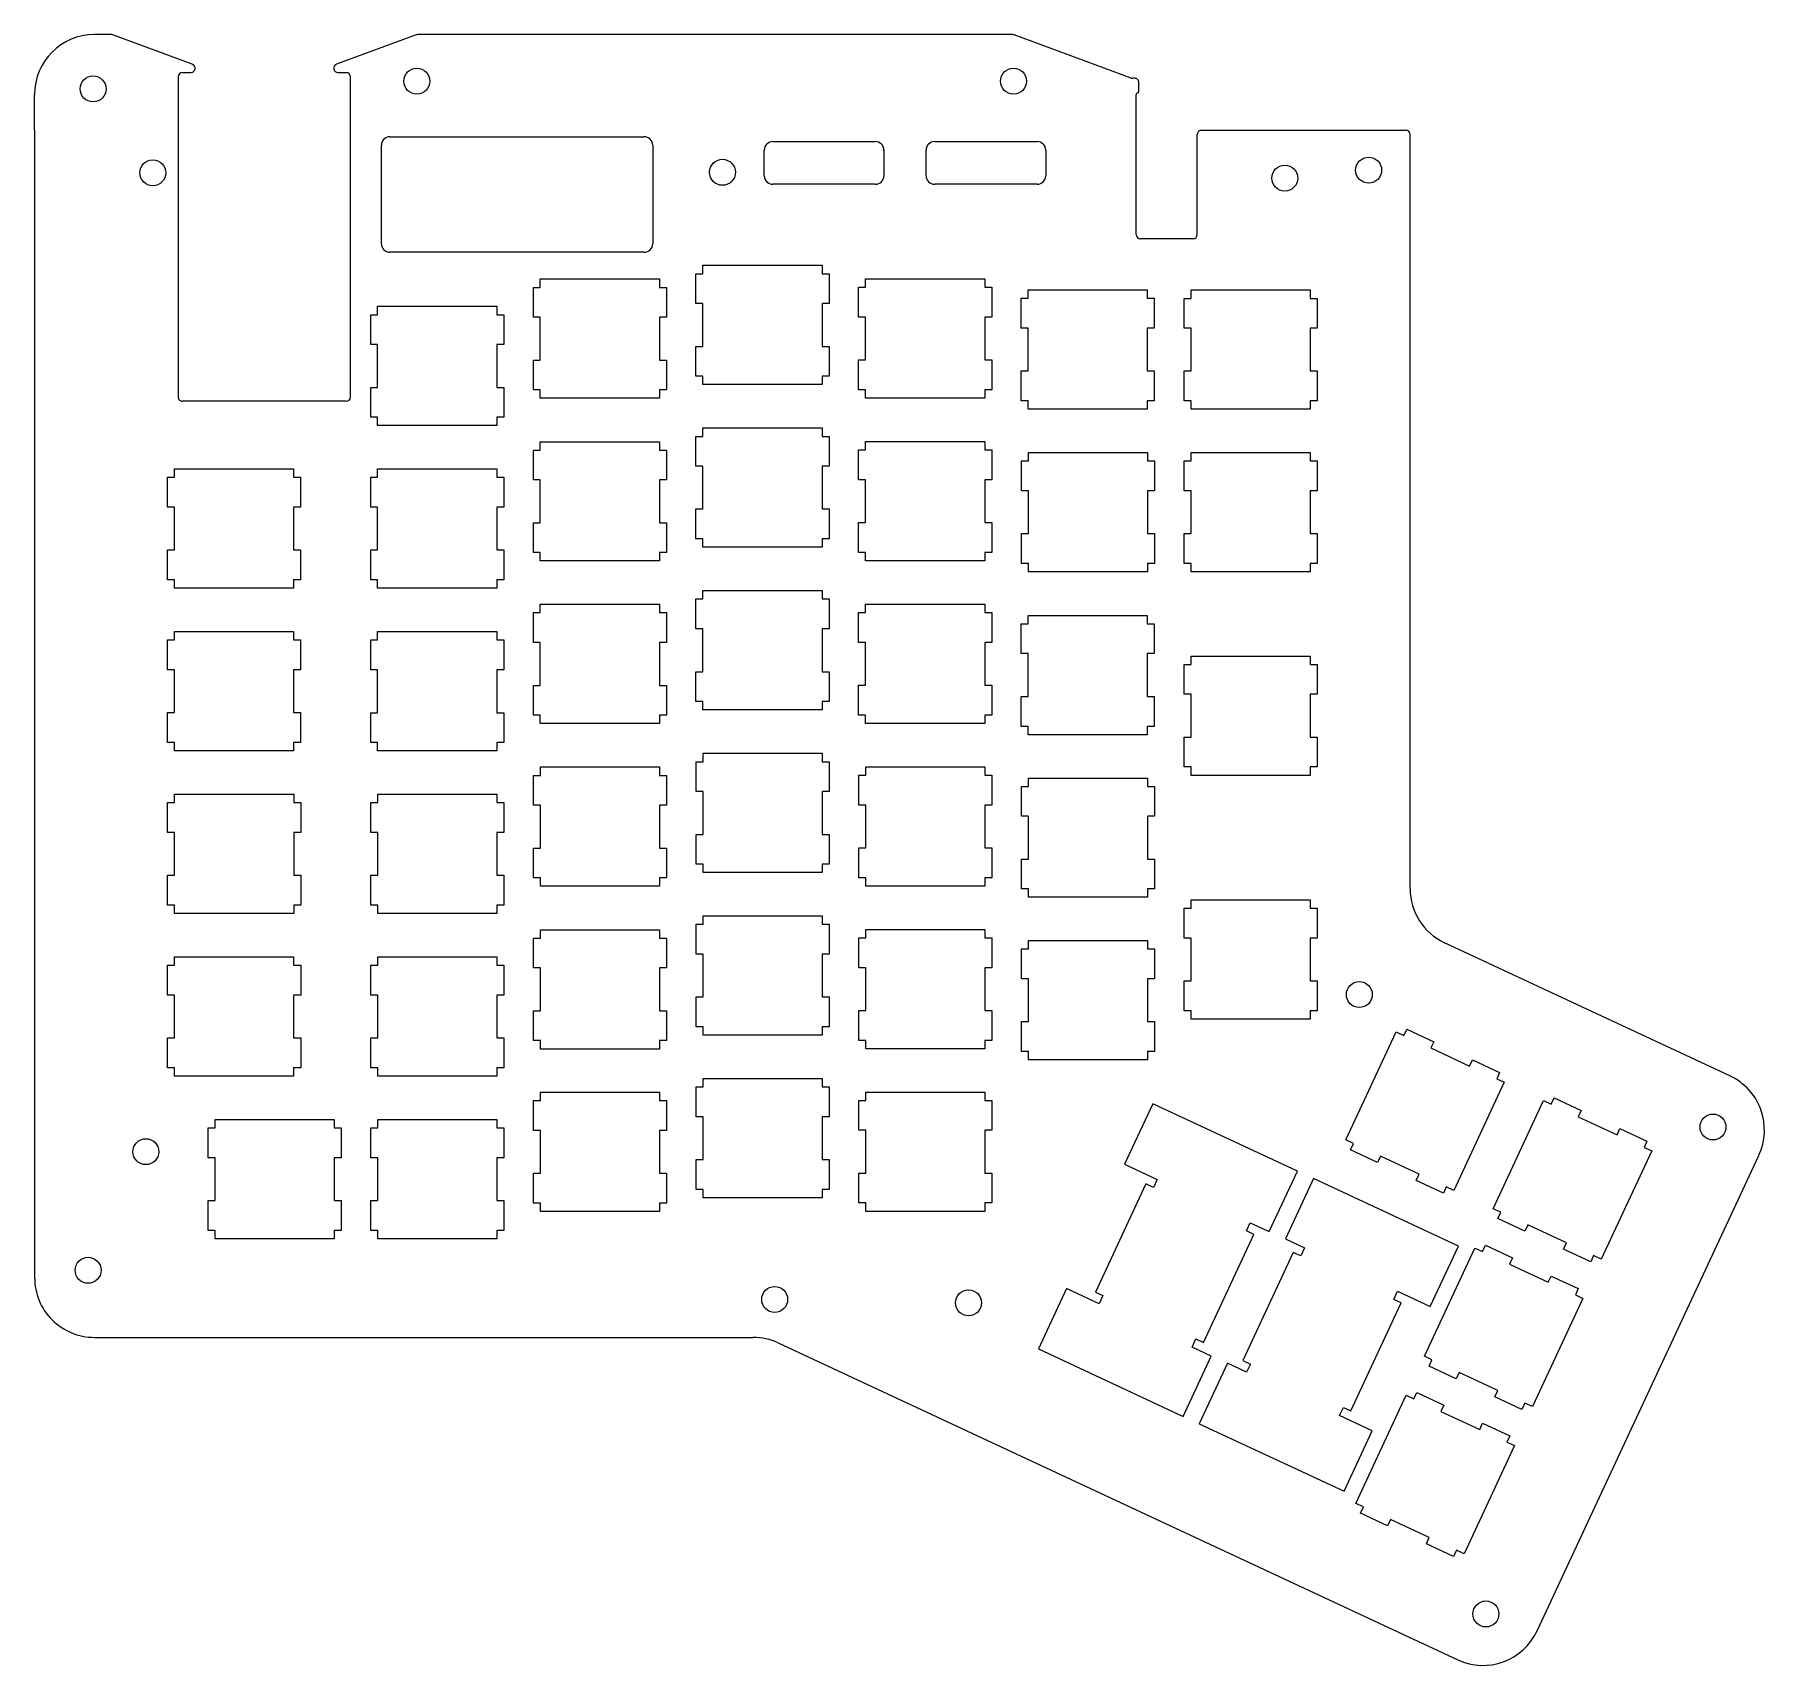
# Model space of a CAD drawing. Header units: millimetres. Extents: x 0 to 203, y 0 to 191.
import ezdxf

# ---------------------------------------------------------------- set-up
doc = ezdxf.new("R2010")
doc.units = ezdxf.units.MM
doc.layers.add('Cut', color=7, linetype='Continuous', lineweight=0, true_color=0xde3535)

msp = doc.modelspace()

# ---------------------------------------------------------------- linework, layer by layer
at = {"layer": 'Cut', "lineweight": 0}
for p, q in [((9.06, 190.94), (7, 190.94)), ((18.47, 187.48), (9.06, 190.94)), ((44.68, 190.91), (35.35, 187.48)), ((114.55, 190.94), (44.85, 190.94)), ((128.43, 185.86), (114.72, 190.91)), ((17.32, 186.51), (18.3, 186.51)), ((35.52, 186.51), (36.5, 186.51)), ((128.82, 185.83), (128.61, 185.83)), ((129.32, 184.23), (129.32, 185.33)), ((129.22, 184.13), (129.22, 184.13)), ((0, 179.74), (0, 45.41)), ((41.61, 178.98), (71.39, 178.98)), ((86.46, 178.42), (98.46, 178.42)), ((105.41, 178.42), (117.41, 178.42)), ((129.02, 167.52), (129.02, 179.92)), ((161.09, 90.95), (161.09, 179.24)), ((40.61, 166.46), (40.61, 177.98)), ((72.39, 177.98), (72.39, 166.46)), ((85.46, 174.42), (85.46, 177.42)), ((99.46, 177.42), (99.46, 174.42)), ((104.41, 174.42), (104.41, 177.42)), ((118.41, 177.42), (118.41, 174.42)), ((98.46, 173.42), (86.46, 173.42)), ((117.41, 173.42), (105.41, 173.42)), ((135.67, 167.02), (129.52, 167.02)), ((71.39, 165.46), (41.61, 165.46)), ((36.5, 148.01), (17.32, 148.01)), ((198.54, 69.03), (165.13, 84.6)), ((130.94, 65.76), (127.64, 58.69)), ((147.89, 57.86), (130.94, 65.76)), ((175.96, 4.04), (201.92, 59.72)), ((127.64, 58.69), (131.47, 56.91)), ((131.47, 56.91), (131.03, 55.96)), ((144.59, 50.79), (147.89, 57.86)), ((149.79, 57.01), (146.49, 49.94)), ((166.74, 49.1), (149.79, 57.01)), ((130.14, 56.38), (124.24, 43.71)), ((131.03, 55.96), (130.14, 56.38)), ((141.91, 50.88), (142.35, 51.83)), ((142.79, 50.47), (141.91, 50.88)), ((142.35, 51.83), (144.59, 50.79)), ((136.89, 37.81), (142.79, 50.47)), ((146.49, 49.94), (148.74, 48.89)), ((148.74, 48.89), (148.29, 47.94)), ((163.44, 42.04), (166.74, 49.1)), ((147.4, 48.35), (141.5, 35.69)), ((148.29, 47.94), (147.4, 48.35)), ((120.85, 44.12), (117.56, 37.05)), ((124.67, 42.34), (120.85, 44.12)), ((124.24, 43.71), (125.12, 43.3)), ((125.12, 43.3), (124.67, 42.34)), ((159.18, 42.86), (159.62, 43.82)), ((160.06, 42.45), (159.18, 42.86)), ((159.62, 43.82), (163.44, 42.04)), ((154.16, 29.79), (160.06, 42.45)), ((7, 38.41), (84.13, 38.41)), ((87.09, 37.75), (166.66, 0.66)), ((117.56, 37.05), (134.5, 29.15)), ((135.56, 37.26), (136.01, 38.22)), ((137.8, 36.22), (135.56, 37.26)), ((136.01, 38.22), (136.89, 37.81)), ((134.5, 29.15), (137.8, 36.22)), ((139.7, 35.37), (136.4, 28.3)), ((141.94, 34.32), (139.7, 35.37)), ((141.5, 35.69), (142.39, 35.28)), ((142.39, 35.28), (141.94, 34.32)), ((152.83, 29.25), (153.27, 30.2)), ((156.65, 27.47), (152.83, 29.25)), ((153.27, 30.2), (154.16, 29.79)), ((136.4, 28.3), (153.35, 20.4)), ((153.35, 20.4), (156.65, 27.47))]:
    msp.add_line(p, q, dxfattribs=at)
at = {"layer": 'Cut'}
for p, q in [((16.82, 186.01), (16.82, 183.94)), ((37, 183.94), (37, 186.01)), ((0, 179.74), (0, 183.94)), ((16.82, 183.94), (16.82, 179.74)), ((37, 179.74), (37, 183.94)), ((129.02, 179.92), (129.02, 183.93)), ((16.82, 179.74), (16.82, 148.51)), ((37, 148.51), (37, 179.74)), ((136.17, 167.52), (136.17, 179.24)), ((136.67, 179.74), (160.59, 179.74)), ((59.22, 161.35), (59.22, 162.33)), ((59.22, 162.33), (73.19, 162.33)), ((73.19, 162.33), (73.19, 161.35)), ((77.45, 159.45), (77.45, 162.95)), ((77.45, 162.95), (78.26, 162.95)), ((78.26, 162.95), (78.26, 163.93)), ((78.26, 163.93), (92.23, 163.93)), ((92.23, 163.93), (92.23, 162.95)), ((92.23, 162.95), (93.05, 162.95)), ((93.05, 162.95), (93.05, 159.45)), ((97.3, 161.37), (97.3, 162.35)), ((97.3, 162.35), (111.27, 162.35)), ((111.27, 162.35), (111.27, 161.37)), ((58.41, 157.85), (58.41, 161.35)), ((58.41, 161.35), (59.22, 161.35)), ((73.19, 161.35), (74.01, 161.35)), ((74.01, 161.35), (74.01, 157.85)), ((96.49, 157.87), (96.49, 161.37)), ((96.49, 161.37), (97.3, 161.37)), ((111.27, 161.37), (112.09, 161.37)), ((112.09, 161.37), (112.09, 157.87)), ((115.53, 156.57), (115.53, 160.07)), ((115.53, 160.07), (116.34, 160.07)), ((116.34, 160.07), (116.34, 161.05)), ((116.34, 161.05), (130.31, 161.05)), ((130.31, 161.05), (130.31, 160.07)), ((130.31, 160.07), (131.13, 160.07)), ((131.13, 160.07), (131.13, 156.57)), ((134.62, 156.56), (134.62, 160.06)), ((134.62, 160.06), (135.43, 160.06)), ((135.43, 160.06), (135.43, 161.04)), ((135.43, 161.04), (149.4, 161.04)), ((149.4, 161.04), (149.4, 160.06)), ((149.4, 160.06), (150.22, 160.06)), ((150.22, 160.06), (150.22, 156.56)), ((39.36, 154.65), (39.36, 158.15)), ((39.36, 158.15), (40.17, 158.15)), ((40.17, 158.15), (40.17, 159.13)), ((40.17, 159.13), (54.14, 159.13)), ((54.14, 159.13), (54.14, 158.15)), ((54.14, 158.15), (54.96, 158.15)), ((54.96, 158.15), (54.96, 154.65)), ((78.26, 159.45), (77.45, 159.45)), ((78.26, 154.44), (78.26, 159.45)), ((93.05, 159.45), (92.23, 159.45)), ((92.23, 159.45), (92.23, 154.44)), ((59.22, 157.85), (58.41, 157.85)), ((59.22, 152.84), (59.22, 157.85)), ((74.01, 157.85), (73.19, 157.85)), ((73.19, 157.85), (73.19, 152.84)), ((97.3, 157.87), (96.49, 157.87)), ((97.3, 152.86), (97.3, 157.87)), ((112.09, 157.87), (111.27, 157.87)), ((111.27, 157.87), (111.27, 152.86)), ((116.34, 156.57), (115.53, 156.57)), ((116.34, 151.56), (116.34, 156.57)), ((131.13, 156.57), (130.31, 156.57)), ((130.31, 156.57), (130.31, 151.56)), ((135.43, 156.56), (134.62, 156.56)), ((135.43, 151.56), (135.43, 156.56)), ((150.22, 156.56), (149.4, 156.56)), ((149.4, 156.56), (149.4, 151.56)), ((40.17, 154.65), (39.36, 154.65)), ((40.17, 149.64), (40.17, 154.65)), ((54.96, 154.65), (54.14, 154.65)), ((54.14, 154.65), (54.14, 149.64)), ((77.45, 150.94), (77.45, 154.44)), ((77.45, 154.44), (78.26, 154.44)), ((92.23, 154.44), (93.05, 154.44)), ((93.05, 154.44), (93.05, 150.94)), ((58.41, 149.34), (58.41, 152.84)), ((58.41, 152.84), (59.22, 152.84)), ((73.19, 152.84), (74.01, 152.84)), ((74.01, 152.84), (74.01, 149.34)), ((96.49, 149.36), (96.49, 152.86)), ((96.49, 152.86), (97.3, 152.86)), ((111.27, 152.86), (112.09, 152.86)), ((112.09, 152.86), (112.09, 149.36)), ((78.26, 150.94), (77.45, 150.94)), ((78.26, 149.96), (78.26, 150.94)), ((92.23, 149.96), (78.26, 149.96)), ((93.05, 150.94), (92.23, 150.94)), ((92.23, 150.94), (92.23, 149.96)), ((115.53, 148.06), (115.53, 151.56)), ((115.53, 151.56), (116.34, 151.56)), ((130.31, 151.56), (131.13, 151.56)), ((131.13, 151.56), (131.13, 148.06)), ((134.62, 148.05), (134.62, 151.56)), ((134.62, 151.56), (135.43, 151.56)), ((149.4, 151.56), (150.22, 151.56)), ((150.22, 151.56), (150.22, 148.05)), ((39.36, 146.14), (39.36, 149.64)), ((39.36, 149.64), (40.17, 149.64)), ((54.14, 149.64), (54.96, 149.64)), ((54.96, 149.64), (54.96, 146.14)), ((59.22, 149.34), (58.41, 149.34)), ((59.22, 148.36), (59.22, 149.34)), ((73.19, 148.36), (59.22, 148.36)), ((74.01, 149.34), (73.19, 149.34)), ((73.19, 149.34), (73.19, 148.36)), ((97.3, 149.36), (96.49, 149.36)), ((97.3, 148.38), (97.3, 149.36)), ((111.27, 148.38), (97.3, 148.38)), ((112.09, 149.36), (111.27, 149.36)), ((111.27, 149.36), (111.27, 148.38)), ((116.34, 148.06), (115.53, 148.06)), ((116.34, 147.08), (116.34, 148.06)), ((131.13, 148.06), (130.31, 148.06)), ((130.31, 148.06), (130.31, 147.08)), ((135.43, 148.05), (134.62, 148.05)), ((135.43, 147.07), (135.43, 148.05)), ((150.22, 148.05), (149.4, 148.05)), ((149.4, 148.05), (149.4, 147.07)), ((40.17, 146.14), (39.36, 146.14)), ((40.17, 145.16), (40.17, 146.14)), ((54.96, 146.14), (54.14, 146.14)), ((54.14, 146.14), (54.14, 145.16)), ((130.31, 147.08), (116.34, 147.08)), ((149.4, 147.07), (135.43, 147.07)), ((54.14, 145.16), (40.17, 145.16)), ((77.45, 140.4), (77.45, 143.9)), ((77.45, 143.9), (78.27, 143.9)), ((78.27, 143.9), (78.27, 144.89)), ((78.27, 144.89), (92.24, 144.89)), ((92.24, 144.89), (92.24, 143.9)), ((92.24, 143.9), (93.05, 143.9)), ((93.05, 143.9), (93.05, 140.4)), ((58.41, 138.8), (58.41, 142.3)), ((58.41, 142.3), (59.22, 142.3)), ((59.22, 142.3), (59.22, 143.28)), ((59.22, 143.28), (73.19, 143.28)), ((73.19, 143.28), (73.19, 142.3)), ((73.19, 142.3), (74, 142.3)), ((74, 142.3), (74, 138.8)), ((96.5, 138.81), (96.5, 142.31)), ((96.5, 142.31), (97.31, 142.31)), ((97.31, 142.31), (97.31, 143.29)), ((97.31, 143.29), (111.28, 143.29)), ((111.28, 143.29), (111.28, 142.31)), ((111.28, 142.31), (112.09, 142.31)), ((112.09, 142.31), (112.09, 138.81)), ((116.38, 141.02), (116.38, 142)), ((116.38, 142), (130.35, 142)), ((130.35, 142), (130.35, 141.02)), ((135.43, 141.02), (135.43, 142)), ((135.43, 142), (149.4, 142)), ((149.4, 142), (149.4, 141.02)), ((16.37, 139.11), (16.37, 140.09)), ((16.37, 140.09), (30.34, 140.09)), ((30.34, 140.09), (30.34, 139.11)), ((40.17, 139.11), (40.17, 140.09)), ((40.17, 140.09), (54.14, 140.09)), ((54.14, 140.09), (54.14, 139.11)), ((78.27, 140.4), (77.45, 140.4)), ((78.27, 135.4), (78.27, 140.4)), ((93.05, 140.4), (92.24, 140.4)), ((92.24, 140.4), (92.24, 135.4)), ((115.57, 137.52), (115.57, 141.02)), ((115.57, 141.02), (116.38, 141.02)), ((130.35, 141.02), (131.17, 141.02)), ((131.17, 141.02), (131.17, 137.52)), ((134.62, 137.52), (134.62, 141.02)), ((134.62, 141.02), (135.43, 141.02)), ((149.4, 141.02), (150.22, 141.02)), ((150.22, 141.02), (150.22, 137.52)), ((15.55, 135.61), (15.55, 139.11)), ((15.55, 139.11), (16.37, 139.11)), ((30.34, 139.11), (31.15, 139.11)), ((31.15, 139.11), (31.15, 135.61)), ((39.36, 135.61), (39.36, 139.11)), ((39.36, 139.11), (40.17, 139.11)), ((54.14, 139.11), (54.95, 139.11)), ((54.95, 139.11), (54.95, 135.61)), ((59.22, 138.8), (58.41, 138.8)), ((59.22, 133.79), (59.22, 138.8)), ((74, 138.8), (73.19, 138.8)), ((73.19, 138.8), (73.19, 133.79)), ((97.31, 138.81), (96.5, 138.81)), ((97.31, 133.8), (97.31, 138.81)), ((112.09, 138.81), (111.28, 138.81)), ((111.28, 138.81), (111.28, 133.8)), ((116.38, 137.52), (115.57, 137.52)), ((116.38, 132.51), (116.38, 137.52)), ((131.17, 137.52), (130.35, 137.52)), ((130.35, 137.52), (130.35, 132.51)), ((135.43, 137.52), (134.62, 137.52)), ((135.43, 132.51), (135.43, 137.52)), ((150.22, 137.52), (149.4, 137.52)), ((149.4, 137.52), (149.4, 132.51)), ((16.37, 135.61), (15.55, 135.61)), ((16.37, 130.6), (16.37, 135.61)), ((31.15, 135.61), (30.34, 135.61)), ((30.34, 135.61), (30.34, 130.6)), ((40.17, 135.61), (39.36, 135.61)), ((40.17, 130.6), (40.17, 135.61)), ((54.95, 135.61), (54.14, 135.61)), ((54.14, 135.61), (54.14, 130.6)), ((58.41, 130.29), (58.41, 133.79)), ((58.41, 133.79), (59.22, 133.79)), ((73.19, 133.79), (74, 133.79)), ((74, 133.79), (74, 130.29)), ((77.45, 131.9), (77.45, 135.4)), ((77.45, 135.4), (78.27, 135.4)), ((92.24, 135.4), (93.05, 135.4)), ((93.05, 135.4), (93.05, 131.9)), ((96.5, 130.3), (96.5, 133.8)), ((96.5, 133.8), (97.31, 133.8)), ((111.28, 133.8), (112.09, 133.8)), ((112.09, 133.8), (112.09, 130.3)), ((78.27, 131.9), (77.45, 131.9)), ((78.27, 130.92), (78.27, 131.9)), ((93.05, 131.9), (92.24, 131.9)), ((92.24, 131.9), (92.24, 130.92)), ((115.57, 129.01), (115.57, 132.51)), ((115.57, 132.51), (116.38, 132.51)), ((130.35, 132.51), (131.17, 132.51)), ((131.17, 132.51), (131.17, 129.01)), ((134.62, 129.01), (134.62, 132.51)), ((134.62, 132.51), (135.43, 132.51)), ((149.4, 132.51), (150.22, 132.51)), ((150.22, 132.51), (150.22, 129.01)), ((15.55, 127.1), (15.55, 130.6)), ((15.55, 130.6), (16.37, 130.6)), ((30.34, 130.6), (31.15, 130.6)), ((31.15, 130.6), (31.15, 127.1)), ((39.36, 127.1), (39.36, 130.6)), ((39.36, 130.6), (40.17, 130.6)), ((54.14, 130.6), (54.95, 130.6)), ((54.95, 130.6), (54.95, 127.1)), ((59.22, 130.29), (58.41, 130.29)), ((59.22, 129.31), (59.22, 130.29)), ((74, 130.29), (73.19, 130.29)), ((73.19, 130.29), (73.19, 129.31)), ((92.24, 130.92), (78.27, 130.92)), ((97.31, 130.3), (96.5, 130.3)), ((97.31, 129.32), (97.31, 130.3)), ((112.09, 130.3), (111.28, 130.3)), ((111.28, 130.3), (111.28, 129.32)), ((73.19, 129.31), (59.22, 129.31)), ((111.28, 129.32), (97.31, 129.32)), ((116.38, 129.01), (115.57, 129.01)), ((116.38, 128.03), (116.38, 129.01)), ((130.35, 128.03), (116.38, 128.03)), ((131.17, 129.01), (130.35, 129.01)), ((130.35, 129.01), (130.35, 128.03)), ((135.43, 129.01), (134.62, 129.01)), ((135.43, 128.03), (135.43, 129.01)), ((149.4, 128.03), (135.43, 128.03)), ((150.22, 129.01), (149.4, 129.01)), ((149.4, 129.01), (149.4, 128.03)), ((16.37, 127.1), (15.55, 127.1)), ((16.37, 126.12), (16.37, 127.1)), ((30.34, 126.12), (16.37, 126.12)), ((31.15, 127.1), (30.34, 127.1)), ((30.34, 127.1), (30.34, 126.12)), ((40.17, 127.1), (39.36, 127.1)), ((40.17, 126.12), (40.17, 127.1)), ((54.14, 126.12), (40.17, 126.12)), ((54.95, 127.1), (54.14, 127.1)), ((54.14, 127.1), (54.14, 126.12)), ((78.26, 124.86), (78.26, 125.84)), ((78.26, 125.84), (92.23, 125.84)), ((92.23, 125.84), (92.23, 124.86)), ((59.22, 123.26), (59.22, 124.24)), ((59.22, 124.24), (73.19, 124.24)), ((73.19, 124.24), (73.19, 123.26)), ((77.45, 121.36), (77.45, 124.86)), ((77.45, 124.86), (78.26, 124.86)), ((92.23, 124.86), (93.05, 124.86)), ((93.05, 124.86), (93.05, 121.36)), ((97.31, 123.27), (97.31, 124.25)), ((97.31, 124.25), (111.28, 124.25)), ((111.28, 124.25), (111.28, 123.27)), ((58.41, 119.76), (58.41, 123.26)), ((58.41, 123.26), (59.22, 123.26)), ((73.19, 123.26), (74, 123.26)), ((74, 123.26), (74, 119.76)), ((96.5, 119.77), (96.5, 123.27)), ((96.5, 123.27), (97.31, 123.27)), ((111.28, 123.27), (112.09, 123.27)), ((112.09, 123.27), (112.09, 119.77)), ((115.53, 118.46), (115.53, 121.96)), ((115.53, 121.96), (116.34, 121.96)), ((116.34, 121.96), (116.34, 122.94)), ((116.34, 122.94), (130.31, 122.94)), ((130.31, 122.94), (130.31, 121.96)), ((130.31, 121.96), (131.13, 121.96)), ((131.13, 121.96), (131.13, 118.46)), ((15.56, 116.57), (15.56, 120.07)), ((15.56, 120.07), (16.37, 120.07)), ((16.37, 120.07), (16.37, 121.05)), ((16.37, 121.05), (30.34, 121.05)), ((30.34, 121.05), (30.34, 120.07)), ((30.34, 120.07), (31.15, 120.07)), ((31.15, 120.07), (31.15, 116.57)), ((39.36, 116.56), (39.36, 120.06)), ((39.36, 120.06), (40.17, 120.06)), ((40.17, 120.06), (40.17, 121.04)), ((40.17, 121.04), (54.14, 121.04)), ((54.14, 121.04), (54.14, 120.06)), ((54.14, 120.06), (54.95, 120.06)), ((54.95, 120.06), (54.95, 116.56)), ((59.22, 119.76), (58.41, 119.76)), ((59.22, 114.75), (59.22, 119.76)), ((74, 119.76), (73.19, 119.76)), ((73.19, 119.76), (73.19, 114.75)), ((78.26, 121.36), (77.45, 121.36)), ((78.26, 116.35), (78.26, 121.36)), ((93.05, 121.36), (92.23, 121.36)), ((92.23, 121.36), (92.23, 116.35)), ((97.31, 119.77), (96.5, 119.77)), ((97.31, 114.77), (97.31, 119.77)), ((112.09, 119.77), (111.28, 119.77)), ((111.28, 119.77), (111.28, 114.77)), ((116.34, 118.46), (115.53, 118.46)), ((116.34, 113.45), (116.34, 118.46)), ((131.13, 118.46), (130.31, 118.46)), ((130.31, 118.46), (130.31, 113.45)), ((135.43, 117.2), (135.43, 118.18)), ((135.43, 118.18), (149.4, 118.18)), ((149.4, 118.18), (149.4, 117.2)), ((16.37, 116.57), (15.56, 116.57)), ((16.37, 111.56), (16.37, 116.57)), ((31.15, 116.57), (30.34, 116.57)), ((30.34, 116.57), (30.34, 111.56)), ((40.17, 116.56), (39.36, 116.56)), ((40.17, 111.55), (40.17, 116.56)), ((54.95, 116.56), (54.14, 116.56)), ((54.14, 116.56), (54.14, 111.55)), ((77.45, 112.85), (77.45, 116.35)), ((77.45, 116.35), (78.26, 116.35)), ((92.23, 116.35), (93.05, 116.35)), ((93.05, 116.35), (93.05, 112.85)), ((134.62, 113.7), (134.62, 117.2)), ((134.62, 117.2), (135.43, 117.2)), ((149.4, 117.2), (150.22, 117.2)), ((150.22, 117.2), (150.22, 113.7)), ((58.41, 111.25), (58.41, 114.75)), ((58.41, 114.75), (59.22, 114.75)), ((73.19, 114.75), (74, 114.75)), ((74, 114.75), (74, 111.25)), ((96.5, 111.27), (96.5, 114.77)), ((96.5, 114.77), (97.31, 114.77)), ((111.28, 114.77), (112.09, 114.77)), ((112.09, 114.77), (112.09, 111.27)), ((115.53, 109.95), (115.53, 113.45)), ((115.53, 113.45), (116.34, 113.45)), ((130.31, 113.45), (131.13, 113.45)), ((131.13, 113.45), (131.13, 109.95)), ((135.43, 113.7), (134.62, 113.7)), ((135.43, 108.69), (135.43, 113.7)), ((150.22, 113.7), (149.4, 113.7)), ((149.4, 113.7), (149.4, 108.69)), ((15.56, 108.06), (15.56, 111.56)), ((15.56, 111.56), (16.37, 111.56)), ((30.34, 111.56), (31.15, 111.56)), ((31.15, 111.56), (31.15, 108.06)), ((39.36, 108.05), (39.36, 111.55)), ((39.36, 111.55), (40.17, 111.55)), ((54.14, 111.55), (54.95, 111.55)), ((54.95, 111.55), (54.95, 108.05)), ((78.26, 112.85), (77.45, 112.85)), ((78.26, 111.87), (78.26, 112.85)), ((92.23, 111.87), (78.26, 111.87)), ((93.05, 112.85), (92.23, 112.85)), ((92.23, 112.85), (92.23, 111.87)), ((59.22, 111.25), (58.41, 111.25)), ((59.22, 110.27), (59.22, 111.25)), ((73.19, 110.27), (59.22, 110.27)), ((74, 111.25), (73.19, 111.25)), ((73.19, 111.25), (73.19, 110.27)), ((97.31, 111.27), (96.5, 111.27)), ((97.31, 110.28), (97.31, 111.27)), ((111.28, 110.28), (97.31, 110.28)), ((112.09, 111.27), (111.28, 111.27)), ((111.28, 111.27), (111.28, 110.28)), ((116.34, 109.95), (115.53, 109.95)), ((116.34, 108.97), (116.34, 109.95)), ((131.13, 109.95), (130.31, 109.95)), ((130.31, 109.95), (130.31, 108.97)), ((16.37, 108.06), (15.56, 108.06)), ((16.37, 107.08), (16.37, 108.06)), ((31.15, 108.06), (30.34, 108.06)), ((30.34, 108.06), (30.34, 107.08)), ((40.17, 108.05), (39.36, 108.05)), ((40.17, 107.07), (40.17, 108.05)), ((54.95, 108.05), (54.14, 108.05)), ((54.14, 108.05), (54.14, 107.07)), ((130.31, 108.97), (116.34, 108.97)), ((134.62, 105.19), (134.62, 108.69)), ((134.62, 108.69), (135.43, 108.69)), ((149.4, 108.69), (150.22, 108.69)), ((150.22, 108.69), (150.22, 105.19)), ((30.34, 107.08), (16.37, 107.08)), ((54.14, 107.07), (40.17, 107.07)), ((77.47, 102.31), (77.47, 105.81)), ((77.47, 105.81), (78.28, 105.81)), ((78.28, 105.81), (78.28, 106.79)), ((78.28, 106.79), (92.25, 106.79)), ((92.25, 106.79), (92.25, 105.81)), ((92.25, 105.81), (93.07, 105.81)), ((93.07, 105.81), (93.07, 102.31)), ((58.42, 100.71), (58.42, 104.21)), ((58.42, 104.21), (59.23, 104.21)), ((59.23, 104.21), (59.23, 105.19)), ((59.23, 105.19), (73.2, 105.19)), ((73.2, 105.19), (73.2, 104.21)), ((73.2, 104.21), (74.02, 104.21)), ((74.02, 104.21), (74.02, 100.71)), ((96.52, 100.73), (96.52, 104.23)), ((96.52, 104.23), (97.33, 104.23)), ((97.33, 104.23), (97.33, 105.21)), ((97.33, 105.21), (111.3, 105.21)), ((111.3, 105.21), (111.3, 104.23)), ((111.3, 104.23), (112.12, 104.23)), ((112.12, 104.23), (112.12, 100.73)), ((116.38, 102.92), (116.38, 103.9)), ((116.38, 103.9), (130.35, 103.9)), ((130.35, 103.9), (130.35, 102.92)), ((135.43, 105.19), (134.62, 105.19)), ((135.43, 104.21), (135.43, 105.19)), ((149.4, 104.21), (135.43, 104.21)), ((150.22, 105.19), (149.4, 105.19)), ((149.4, 105.19), (149.4, 104.21)), ((16.38, 101.03), (16.38, 102.01)), ((16.38, 102.01), (30.35, 102.01)), ((30.35, 102.01), (30.35, 101.03)), ((40.18, 101.02), (40.18, 102)), ((40.18, 102), (54.15, 102)), ((54.15, 102), (54.15, 101.02)), ((78.28, 102.31), (77.47, 102.31)), ((78.28, 97.3), (78.28, 102.31)), ((93.07, 102.31), (92.25, 102.31)), ((92.25, 102.31), (92.25, 97.3)), ((115.57, 99.42), (115.57, 102.92)), ((115.57, 102.92), (116.38, 102.92)), ((130.35, 102.92), (131.17, 102.92)), ((131.17, 102.92), (131.17, 99.42)), ((15.57, 97.53), (15.57, 101.03)), ((15.57, 101.03), (16.38, 101.03)), ((30.35, 101.03), (31.16, 101.03)), ((31.16, 101.03), (31.16, 97.53)), ((39.36, 97.52), (39.36, 101.02)), ((39.36, 101.02), (40.18, 101.02)), ((54.15, 101.02), (54.96, 101.02)), ((54.96, 101.02), (54.96, 97.52)), ((59.23, 100.71), (58.42, 100.71)), ((59.23, 95.7), (59.23, 100.71)), ((74.02, 100.71), (73.2, 100.71)), ((73.2, 100.71), (73.2, 95.7)), ((97.33, 100.73), (96.52, 100.73)), ((97.33, 95.72), (97.33, 100.73)), ((112.12, 100.73), (111.3, 100.73)), ((111.3, 100.73), (111.3, 95.72)), ((116.38, 99.42), (115.57, 99.42)), ((116.38, 94.41), (116.38, 99.42)), ((131.17, 99.42), (130.35, 99.42)), ((130.35, 99.42), (130.35, 94.41)), ((16.38, 97.53), (15.57, 97.53)), ((16.38, 92.52), (16.38, 97.53)), ((31.16, 97.53), (30.35, 97.53)), ((30.35, 97.53), (30.35, 92.52)), ((40.18, 97.52), (39.36, 97.52)), ((40.18, 92.51), (40.18, 97.52)), ((54.96, 97.52), (54.15, 97.52)), ((54.15, 97.52), (54.15, 92.51)), ((77.47, 93.8), (77.47, 97.3)), ((77.47, 97.3), (78.28, 97.3)), ((92.25, 97.3), (93.07, 97.3)), ((93.07, 97.3), (93.07, 93.8)), ((58.42, 92.2), (58.42, 95.7)), ((58.42, 95.7), (59.23, 95.7)), ((73.2, 95.7), (74.02, 95.7)), ((74.02, 95.7), (74.02, 92.2)), ((96.52, 92.22), (96.52, 95.72)), ((96.52, 95.72), (97.33, 95.72)), ((111.3, 95.72), (112.12, 95.72)), ((112.12, 95.72), (112.12, 92.22)), ((78.28, 93.8), (77.47, 93.8)), ((78.28, 92.82), (78.28, 93.8)), ((93.07, 93.8), (92.25, 93.8)), ((92.25, 93.8), (92.25, 92.82)), ((115.57, 90.91), (115.57, 94.41)), ((115.57, 94.41), (116.38, 94.41)), ((130.35, 94.41), (131.17, 94.41)), ((131.17, 94.41), (131.17, 90.91)), ((15.57, 89.02), (15.57, 92.52)), ((15.57, 92.52), (16.38, 92.52)), ((30.35, 92.52), (31.16, 92.52)), ((31.16, 92.52), (31.16, 89.02)), ((39.36, 89.01), (39.36, 92.51)), ((39.36, 92.51), (40.18, 92.51)), ((54.15, 92.51), (54.96, 92.51)), ((54.96, 92.51), (54.96, 89.01)), ((59.23, 92.2), (58.42, 92.2)), ((59.23, 91.22), (59.23, 92.2)), ((73.2, 91.22), (59.23, 91.22)), ((74.02, 92.2), (73.2, 92.2)), ((73.2, 92.2), (73.2, 91.22)), ((92.25, 92.82), (78.28, 92.82)), ((97.33, 92.22), (96.52, 92.22)), ((97.33, 91.24), (97.33, 92.22)), ((111.3, 91.24), (97.33, 91.24)), ((112.12, 92.22), (111.3, 92.22)), ((111.3, 92.22), (111.3, 91.24)), ((116.38, 90.91), (115.57, 90.91)), ((116.38, 89.93), (116.38, 90.91)), ((130.35, 89.93), (116.38, 89.93)), ((131.17, 90.91), (130.35, 90.91)), ((130.35, 90.91), (130.35, 89.93)), ((135.43, 88.65), (135.43, 89.63)), ((135.43, 89.63), (149.4, 89.63)), ((149.4, 89.63), (149.4, 88.65)), ((16.38, 89.02), (15.57, 89.02)), ((16.38, 88.04), (16.38, 89.02)), ((30.35, 88.04), (16.38, 88.04)), ((31.16, 89.02), (30.35, 89.02)), ((30.35, 89.02), (30.35, 88.04)), ((40.18, 89.01), (39.36, 89.01)), ((40.18, 88.03), (40.18, 89.01)), ((54.15, 88.03), (40.18, 88.03)), ((54.96, 89.01), (54.15, 89.01)), ((54.15, 89.01), (54.15, 88.03)), ((78.28, 86.77), (78.28, 87.75)), ((78.28, 87.75), (92.25, 87.75)), ((92.25, 87.75), (92.25, 86.77)), ((134.62, 85.15), (134.62, 88.65)), ((134.62, 88.65), (135.43, 88.65)), ((149.4, 88.65), (150.22, 88.65)), ((150.22, 88.65), (150.22, 85.15)), ((58.42, 81.66), (58.42, 85.16)), ((58.42, 85.16), (59.23, 85.16)), ((59.23, 85.16), (59.23, 86.14)), ((59.23, 86.14), (73.2, 86.14)), ((73.2, 86.14), (73.2, 85.16)), ((73.2, 85.16), (74.02, 85.16)), ((74.02, 85.16), (74.02, 81.66)), ((77.47, 83.27), (77.47, 86.77)), ((77.47, 86.77), (78.28, 86.77)), ((92.25, 86.77), (93.07, 86.77)), ((93.07, 86.77), (93.07, 83.27)), ((96.52, 81.69), (96.52, 85.19)), ((96.52, 85.19), (97.33, 85.19)), ((97.33, 85.19), (97.33, 86.17)), ((97.33, 86.17), (111.3, 86.17)), ((111.3, 86.17), (111.3, 85.19)), ((111.3, 85.19), (112.12, 85.19)), ((112.12, 85.19), (112.12, 81.69)), ((135.43, 85.15), (134.62, 85.15)), ((135.43, 80.14), (135.43, 85.15)), ((150.22, 85.15), (149.4, 85.15)), ((149.4, 85.15), (149.4, 80.14)), ((78.28, 83.27), (77.47, 83.27)), ((78.28, 78.26), (78.28, 83.27)), ((93.07, 83.27), (92.25, 83.27)), ((92.25, 83.27), (92.25, 78.26)), ((115.57, 80.39), (115.57, 83.89)), ((115.57, 83.89), (116.38, 83.89)), ((116.38, 83.89), (116.38, 84.87)), ((116.38, 84.87), (130.35, 84.87)), ((130.35, 84.87), (130.35, 83.89)), ((130.35, 83.89), (131.17, 83.89)), ((131.17, 83.89), (131.17, 80.39)), ((15.56, 78.48), (15.56, 81.98)), ((15.56, 81.98), (16.37, 81.98)), ((16.37, 81.98), (16.37, 82.96)), ((16.37, 82.96), (30.34, 82.96)), ((30.34, 82.96), (30.34, 81.98)), ((30.34, 81.98), (31.16, 81.98)), ((31.16, 81.98), (31.16, 78.48)), ((39.37, 78.48), (39.37, 81.98)), ((39.37, 81.98), (40.18, 81.98)), ((40.18, 81.98), (40.18, 82.96)), ((40.18, 82.96), (54.15, 82.96)), ((54.15, 82.96), (54.15, 81.98)), ((54.15, 81.98), (54.97, 81.98)), ((54.97, 81.98), (54.97, 78.48)), ((59.23, 81.66), (58.42, 81.66)), ((59.23, 76.65), (59.23, 81.66)), ((74.02, 81.66), (73.2, 81.66)), ((73.2, 81.66), (73.2, 76.65)), ((97.33, 81.69), (96.52, 81.69)), ((97.33, 76.68), (97.33, 81.69)), ((112.12, 81.69), (111.3, 81.69)), ((111.3, 81.69), (111.3, 76.68)), ((116.38, 80.39), (115.57, 80.39)), ((116.38, 75.38), (116.38, 80.39)), ((131.17, 80.39), (130.35, 80.39)), ((130.35, 80.39), (130.35, 75.38)), ((134.62, 76.64), (134.62, 80.14)), ((134.62, 80.14), (135.43, 80.14)), ((149.4, 80.14), (150.22, 80.14)), ((150.22, 80.14), (150.22, 76.64)), ((16.37, 78.48), (15.56, 78.48)), ((16.37, 73.47), (16.37, 78.48)), ((31.16, 78.48), (30.34, 78.48)), ((30.34, 78.48), (30.34, 73.47)), ((40.18, 78.48), (39.37, 78.48)), ((40.18, 73.47), (40.18, 78.48)), ((54.97, 78.48), (54.15, 78.48)), ((54.15, 78.48), (54.15, 73.47)), ((77.47, 74.76), (77.47, 78.26)), ((77.47, 78.26), (78.28, 78.26)), ((92.25, 78.26), (93.07, 78.26)), ((93.07, 78.26), (93.07, 74.76)), ((58.42, 73.15), (58.42, 76.65)), ((58.42, 76.65), (59.23, 76.65)), ((73.2, 76.65), (74.02, 76.65)), ((74.02, 76.65), (74.02, 73.15)), ((96.52, 73.18), (96.52, 76.68)), ((96.52, 76.68), (97.33, 76.68)), ((111.3, 76.68), (112.12, 76.68)), ((112.12, 76.68), (112.12, 73.18)), ((115.57, 71.88), (115.57, 75.38)), ((115.57, 75.38), (116.38, 75.38)), ((130.35, 75.38), (131.17, 75.38)), ((131.17, 75.38), (131.17, 71.88)), ((135.43, 76.64), (134.62, 76.64)), ((135.43, 75.66), (135.43, 76.64)), ((149.4, 75.66), (135.43, 75.66)), ((150.22, 76.64), (149.4, 76.64)), ((149.4, 76.64), (149.4, 75.66)), ((15.56, 69.97), (15.56, 73.47)), ((15.56, 73.47), (16.37, 73.47)), ((30.34, 73.47), (31.16, 73.47)), ((31.16, 73.47), (31.16, 69.97)), ((39.37, 69.97), (39.37, 73.47)), ((39.37, 73.47), (40.18, 73.47)), ((54.15, 73.47), (54.97, 73.47)), ((54.97, 73.47), (54.97, 69.97)), ((59.23, 73.15), (58.42, 73.15)), ((59.23, 72.17), (59.23, 73.15)), ((74.02, 73.15), (73.2, 73.15)), ((73.2, 73.15), (73.2, 72.17)), ((78.28, 74.76), (77.47, 74.76)), ((78.28, 73.78), (78.28, 74.76)), ((92.25, 73.78), (78.28, 73.78)), ((93.07, 74.76), (92.25, 74.76)), ((92.25, 74.76), (92.25, 73.78)), ((97.33, 73.18), (96.52, 73.18)), ((97.33, 72.2), (97.33, 73.18)), ((112.12, 73.18), (111.3, 73.18)), ((111.3, 73.18), (111.3, 72.2)), ((153.55, 61.52), (159.46, 74.18)), ((159.46, 74.18), (160.35, 73.77)), ((160.35, 73.77), (160.69, 74.5)), ((160.69, 74.5), (163.86, 73.02)), ((163.86, 73.02), (163.52, 72.29)), ((73.2, 72.17), (59.23, 72.17)), ((111.3, 72.2), (97.33, 72.2)), ((116.38, 71.88), (115.57, 71.88)), ((116.38, 70.9), (116.38, 71.88)), ((131.17, 71.88), (130.35, 71.88)), ((130.35, 71.88), (130.35, 70.9)), ((163.52, 72.29), (168.06, 70.17)), ((168.06, 70.17), (168.4, 70.91)), ((168.4, 70.91), (171.57, 69.43)), ((16.37, 69.97), (15.56, 69.97)), ((16.37, 68.99), (16.37, 69.97)), ((30.34, 68.99), (16.37, 68.99)), ((31.16, 69.97), (30.34, 69.97)), ((30.34, 69.97), (30.34, 68.99)), ((40.18, 69.97), (39.37, 69.97)), ((40.18, 68.99), (40.18, 69.97)), ((54.15, 68.99), (40.18, 68.99)), ((54.97, 69.97), (54.15, 69.97)), ((54.15, 69.97), (54.15, 68.99)), ((130.35, 70.9), (116.38, 70.9)), ((171.57, 69.43), (171.23, 68.69)), ((59.23, 66.13), (59.23, 67.11)), ((59.23, 67.11), (73.2, 67.11)), ((73.2, 67.11), (73.2, 66.13)), ((77.47, 64.23), (77.47, 67.73)), ((77.47, 67.73), (78.28, 67.73)), ((78.28, 67.73), (78.28, 68.71)), ((78.28, 68.71), (92.25, 68.71)), ((92.25, 68.71), (92.25, 67.73)), ((92.25, 67.73), (93.07, 67.73)), ((93.07, 67.73), (93.07, 64.23)), ((97.33, 66.15), (97.33, 67.13)), ((97.33, 67.13), (111.3, 67.13)), ((111.3, 67.13), (111.3, 66.15)), ((172.12, 68.28), (166.21, 55.62)), ((171.23, 68.69), (172.12, 68.28)), ((58.42, 62.63), (58.42, 66.13)), ((58.42, 66.13), (59.23, 66.13)), ((73.2, 66.13), (74.02, 66.13)), ((74.02, 66.13), (74.02, 62.63)), ((96.52, 62.65), (96.52, 66.15)), ((96.52, 66.15), (97.33, 66.15)), ((111.3, 66.15), (112.12, 66.15)), ((112.12, 66.15), (112.12, 62.65)), ((170.81, 53.47), (176.72, 66.13)), ((176.72, 66.13), (177.61, 65.72)), ((177.61, 65.72), (177.95, 66.45)), ((177.95, 66.45), (181.12, 64.97)), ((181.12, 64.97), (180.78, 64.24)), ((20.32, 59.43), (20.32, 62.93)), ((20.32, 62.93), (21.13, 62.93)), ((21.13, 62.93), (21.13, 63.91)), ((21.13, 63.91), (35.1, 63.91)), ((35.1, 63.91), (35.1, 62.93)), ((35.1, 62.93), (35.92, 62.93)), ((35.92, 62.93), (35.92, 59.43)), ((39.37, 59.43), (39.37, 62.93)), ((39.37, 62.93), (40.18, 62.93)), ((40.18, 62.93), (40.18, 63.91)), ((40.18, 63.91), (54.15, 63.91)), ((54.15, 63.91), (54.15, 62.93)), ((54.15, 62.93), (54.97, 62.93)), ((54.97, 62.93), (54.97, 59.43)), ((78.28, 64.23), (77.47, 64.23)), ((78.28, 59.22), (78.28, 64.23)), ((93.07, 64.23), (92.25, 64.23)), ((92.25, 64.23), (92.25, 59.22)), ((180.78, 64.24), (185.32, 62.12)), ((185.32, 62.12), (185.66, 62.86)), ((185.66, 62.86), (188.83, 61.38)), ((59.23, 62.63), (58.42, 62.63)), ((59.23, 57.62), (59.23, 62.63)), ((74.02, 62.63), (73.2, 62.63)), ((73.2, 62.63), (73.2, 57.62)), ((97.33, 62.65), (96.52, 62.65)), ((97.33, 57.64), (97.33, 62.65)), ((112.12, 62.65), (111.3, 62.65)), ((111.3, 62.65), (111.3, 57.64)), ((154.44, 61.11), (153.55, 61.52)), ((154.1, 60.37), (154.44, 61.11)), ((188.83, 61.38), (188.49, 60.64)), ((21.13, 59.43), (20.32, 59.43)), ((21.13, 54.42), (21.13, 59.43)), ((35.92, 59.43), (35.1, 59.43)), ((35.1, 59.43), (35.1, 54.42)), ((40.18, 59.43), (39.37, 59.43)), ((40.18, 54.42), (40.18, 59.43)), ((54.97, 59.43), (54.15, 59.43)), ((54.15, 59.43), (54.15, 54.42)), ((77.47, 55.72), (77.47, 59.22)), ((77.47, 59.22), (78.28, 59.22)), ((92.25, 59.22), (93.07, 59.22)), ((93.07, 59.22), (93.07, 55.72)), ((157.27, 58.89), (154.1, 60.37)), ((157.61, 59.63), (157.27, 58.89)), ((162.15, 57.51), (157.61, 59.63)), ((189.38, 60.23), (183.47, 47.57)), ((188.49, 60.64), (189.38, 60.23)), ((58.42, 54.12), (58.42, 57.62)), ((58.42, 57.62), (59.23, 57.62)), ((73.2, 57.62), (74.02, 57.62)), ((74.02, 57.62), (74.02, 54.12)), ((96.52, 54.14), (96.52, 57.64)), ((96.52, 57.64), (97.33, 57.64)), ((111.3, 57.64), (112.12, 57.64)), ((112.12, 57.64), (112.12, 54.14)), ((161.81, 56.77), (162.15, 57.51)), ((164.98, 55.3), (161.81, 56.77)), ((78.28, 55.72), (77.47, 55.72)), ((78.28, 54.74), (78.28, 55.72)), ((92.25, 54.74), (78.28, 54.74)), ((93.07, 55.72), (92.25, 55.72)), ((92.25, 55.72), (92.25, 54.74)), ((165.32, 56.03), (164.98, 55.3)), ((166.21, 55.62), (165.32, 56.03)), ((20.32, 50.92), (20.32, 54.42)), ((20.32, 54.42), (21.13, 54.42)), ((35.1, 54.42), (35.92, 54.42)), ((35.92, 54.42), (35.92, 50.92)), ((39.37, 50.92), (39.37, 54.42)), ((39.37, 54.42), (40.18, 54.42)), ((54.15, 54.42), (54.97, 54.42)), ((54.97, 54.42), (54.97, 50.92)), ((59.23, 54.12), (58.42, 54.12)), ((59.23, 53.14), (59.23, 54.12)), ((73.2, 53.14), (59.23, 53.14)), ((74.02, 54.12), (73.2, 54.12)), ((73.2, 54.12), (73.2, 53.14)), ((97.33, 54.14), (96.52, 54.14)), ((97.33, 53.16), (97.33, 54.14)), ((111.3, 53.16), (97.33, 53.16)), ((112.12, 54.14), (111.3, 54.14)), ((111.3, 54.14), (111.3, 53.16)), ((171.7, 53.06), (170.81, 53.47)), ((171.36, 52.32), (171.7, 53.06)), ((21.13, 50.92), (20.32, 50.92)), ((21.13, 49.94), (21.13, 50.92)), ((35.92, 50.92), (35.1, 50.92)), ((35.1, 50.92), (35.1, 49.94)), ((40.18, 50.92), (39.37, 50.92)), ((40.18, 49.94), (40.18, 50.92)), ((54.97, 50.92), (54.15, 50.92)), ((54.15, 50.92), (54.15, 49.94)), ((174.53, 50.84), (171.36, 52.32)), ((174.87, 51.58), (174.53, 50.84)), ((179.41, 49.46), (174.87, 51.58)), ((35.1, 49.94), (21.13, 49.94)), ((54.15, 49.94), (40.18, 49.94)), ((162.76, 36.2), (168.67, 48.87)), ((168.67, 48.87), (169.55, 48.45)), ((169.55, 48.45), (169.9, 49.19)), ((169.9, 49.19), (173.07, 47.71)), ((179.07, 48.72), (179.41, 49.46)), ((182.24, 47.25), (179.07, 48.72)), ((173.07, 47.71), (172.73, 46.97)), ((172.73, 46.97), (177.27, 44.86)), ((182.58, 47.98), (182.24, 47.25)), ((183.47, 47.57), (182.58, 47.98)), ((177.27, 44.86), (177.61, 45.59)), ((177.61, 45.59), (180.78, 44.11)), ((181.33, 42.96), (175.42, 30.3)), ((180.78, 44.11), (180.44, 43.38)), ((180.44, 43.38), (181.33, 42.96)), ((163.65, 35.79), (162.76, 36.2)), ((163.31, 35.05), (163.65, 35.79)), ((166.48, 33.57), (163.31, 35.05)), ((166.82, 34.31), (166.48, 33.57)), ((171.36, 32.19), (166.82, 34.31)), ((154.73, 18.97), (160.64, 31.64)), ((160.64, 31.64), (161.53, 31.22)), ((161.53, 31.22), (161.87, 31.96)), ((161.87, 31.96), (165.04, 30.48)), ((165.04, 30.48), (164.7, 29.74)), ((171.02, 31.46), (171.36, 32.19)), ((174.19, 29.98), (171.02, 31.46)), ((174.53, 30.72), (174.19, 29.98)), ((175.42, 30.3), (174.53, 30.72)), ((164.7, 29.74), (169.24, 27.62)), ((169.24, 27.62), (169.58, 28.36)), ((169.58, 28.36), (172.76, 26.88)), ((172.76, 26.88), (172.41, 26.14)), ((173.3, 25.73), (167.4, 13.07)), ((172.41, 26.14), (173.3, 25.73)), ((155.62, 18.56), (154.73, 18.97)), ((155.28, 17.82), (155.62, 18.56)), ((158.45, 16.34), (155.28, 17.82)), ((158.8, 17.08), (158.45, 16.34)), ((163.33, 14.96), (158.8, 17.08)), ((162.99, 14.23), (163.33, 14.96)), ((166.16, 12.75), (162.99, 14.23)), ((166.51, 13.48), (166.16, 12.75)), ((167.4, 13.07), (166.51, 13.48))]:
    msp.add_line(p, q, dxfattribs=at)
at = {"layer": 'Cut', "lineweight": 0}
for centre in [(44.76, 185.49), (114.64, 185.49), (6.85, 184.58), (13.84, 174.76), (80.56, 174.82), (156.23, 175.07), (146.41, 174.14), (155.14, 78.54), (196.56, 63.04), (13.03, 60.15), (6.26, 46.26), (86.67, 42.85), (109.37, 42.45), (169.97, 6.02)]:
    msp.add_circle(centre, 1.52, dxfattribs=at)
for centre, radius, start, end in [((7, 183.94), 7, 90, 180), ((44.85, 190.44), 0.5, 90, 110.2228), ((114.55, 190.44), 0.5, 69.7772, 90), ((17.32, 186.01), 0.5, 90, 180), ((18.3, 187.01), 0.5, 270, 69.7772), ((35.52, 187.01), 0.5, 110.2228, 270), ((128.61, 186.33), 0.5, 249.7772, 270.0231), ((128.82, 185.33), 0.5, 0, 90.0231), ((129.22, 184.23), 0.1, 270, 0), ((41.61, 177.98), 1, 90, 180), ((71.39, 177.98), 1, 0, 90), ((86.46, 177.42), 1, 90, 180), ((98.46, 177.42), 1, 0, 90), ((105.41, 177.42), 1, 90, 180), ((117.41, 177.42), 1, 0, 90), ((160.59, 179.24), 0.5, 360, 89.9967), ((86.46, 174.42), 1, 180, 270), ((98.46, 174.42), 1, 270, 0), ((105.41, 174.42), 1, 180, 270), ((117.41, 174.42), 1, 270, 0), ((41.61, 166.46), 1, 180, 270), ((71.39, 166.46), 1, 270, 0), ((129.52, 167.52), 0.5, 180, 270), ((168.09, 90.95), 7, 180, 245.0019), ((195.58, 62.68), 7, 335.0002, 65.0019), ((7, 45.41), 7, 180, 270.0001), ((84.13, 31.41), 7, 65.0046, 90.0001), ((169.62, 7), 7, 245.0046, 335.0002)]:
    msp.add_arc(centre, radius, start, end, dxfattribs=at)
at = {"layer": 'Cut'}
for centre, radius, start, end in [((36.5, 186.01), 0.5, 0, 90), ((129.22, 183.93), 0.2, 90, 180), ((136.67, 179.24), 0.5, 89.9967, 180), ((135.67, 167.52), 0.5, 270, 0), ((17.32, 148.51), 0.5, 180, 270.0001), ((36.5, 148.51), 0.5, 270.0001, 0)]:
    msp.add_arc(centre, radius, start, end, dxfattribs=at)

doc.saveas('drawing.dxf')
